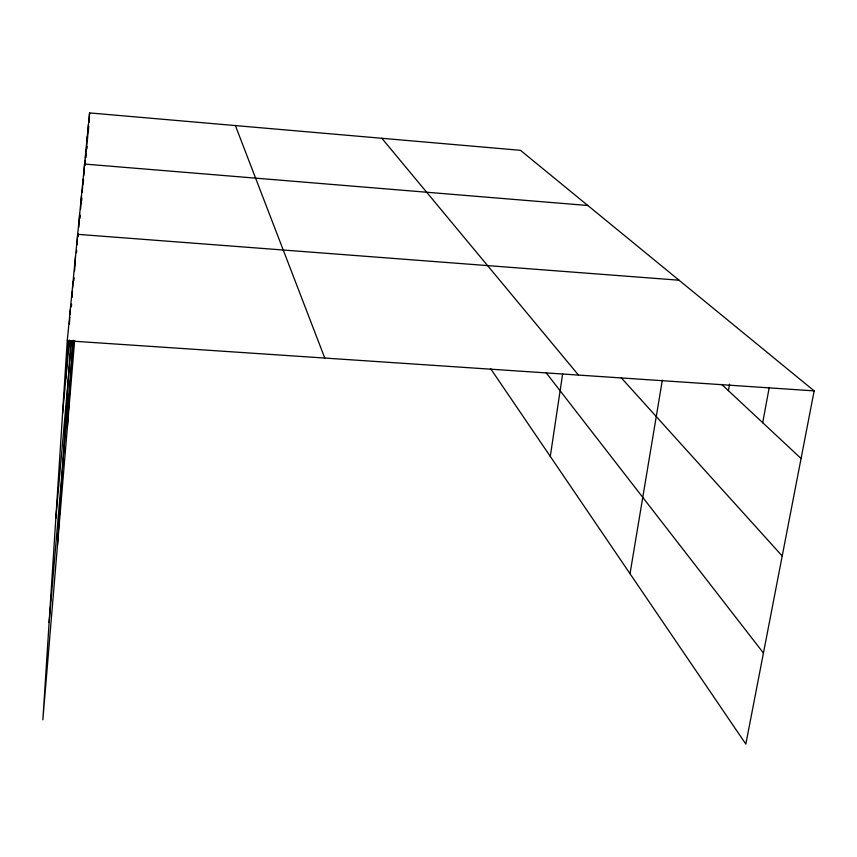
<?xml version="1.0" encoding="UTF-8"?>
<svg xmlns="http://www.w3.org/2000/svg" width="857" height="857" viewBox="0 0 857 857"><rect width="100%" height="100%" fill="white"/><g stroke="black" fill="none" stroke-linecap="round" stroke-linejoin="round"><path stroke-width="1.29" d="M490.525 368.51L745.836 744.08L814.15 390.878L520.467 150.318L89.589 112.92L67.253 340.786L42.85 719.837L74.645 340.583M65.882 378.205L68.281 341.118M69.396 323.914L69.824 317.294M69.985 314.637L70.328 309.345M68.839 346.774L69.267 340.111M71.42 306.806L71.592 304.139M72.031 297.475L72.459 290.812M72.631 288.156L73.059 281.492M73.959 280.41L74.131 277.764M74.559 271.166L75.502 256.639M57.473 545.373L70.767 340.861M76.487 252.729L76.659 250.105M77.001 244.845L77.687 234.336L679.033 280.207M78.201 236.521L78.373 233.897M78.801 227.33L79.658 214.196M79.99 218.342L80.162 215.707M80.59 209.119L81.447 195.942M81.694 200.549L81.865 197.892M82.218 192.579L83.075 179.295M67.349 427.622L73.059 340.272M83.29 183.698L83.547 179.777M83.804 175.846L84.575 164.062L587.848 205.509M84.939 165.605L85.293 160.291M85.464 157.634L85.989 149.675M85.904 157.452L86.161 153.51M86.503 148.261L87.285 136.434M86.857 148.979L87.028 146.376M87.457 139.862L88.475 124.222M88.357 131.624L88.71 126.279M88.978 122.272L89.589 112.92M49.117 622.428L73.402 340.765M55.812 518.389L71.677 341.054M62.561 413.62L69.438 340.39M550.29 456.417L562.653 373.802M630.024 573.708L662.343 380.122M728.418 390.674L729.575 384.182M762.698 422.694L769.265 387.321M67.253 340.786L814.15 390.878M721.669 384.386L801.07 458.527M621.218 377.755L782.216 556M381.847 138.288L578.486 375.077M546.016 372.591L763.448 653.034M235.396 125.583L324.782 358.055"/></g></svg>
